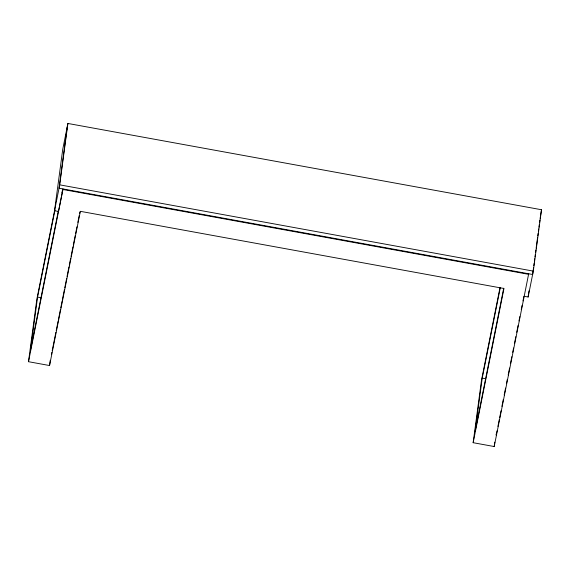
<?xml version="1.0" encoding="UTF-8"?>
<svg xmlns="http://www.w3.org/2000/svg" width="570" height="570" viewBox="0 0 570 570"><rect width="100%" height="100%" fill="white"/><g stroke="black" fill="none" stroke-linecap="round" stroke-linejoin="round"><path stroke-width="0.85" d="M67.908 123.462L62.736 149.354L54.542 210.729L58.489 211.449L62.985 188.941L62.914 189.482L528.611 274.32L528.682 273.771L494.197 446.538L473.15 442.698L503.966 288.491L80.363 211.328L49.547 365.534L28.5 361.701L36.836 299.236L59.715 184.844L67.908 123.462L541.5 209.739L533.306 271.113L528.134 297.006L524.186 296.286M54.991 209.952L37.57 297.12L30.466 350.308L58.34 210.843M67.231 126.839L59.038 188.221L532.629 274.491L533.57 267.48M49.547 365.534L50.253 360.276M473.15 442.698L481.493 380.233L499.947 287.879M500.353 287.373L482.22 378.117L475.116 431.312L503.709 288.221M494.197 446.538L494.781 442.156M496.399 433.399L496.171 435.145L497.04 430.785M528.134 297.006L528.953 290.864M533.805 265.72L534.154 263.091M534.389 261.338L534.738 258.709M534.974 256.956L535.323 254.327M535.558 252.567L535.907 249.938M536.142 248.185L537.546 237.662M537.781 235.909L538.13 233.28M538.365 231.527L538.721 228.898M538.949 227.145L539.305 224.509M539.541 222.756L539.89 220.127M540.125 218.374L541.5 209.739M60.242 201.296L60.591 199.564M61.973 192.639L62.322 190.907M28.5 361.701L62.914 189.482M51.514 354.148L51.863 352.403M52.212 350.657L55.874 332.331M56.223 330.586L58.14 320.988M58.489 319.243L60.406 309.645M60.755 307.9L62.151 300.924M62.501 299.179L64.417 289.581M64.766 287.836L66.683 278.238M67.032 276.493L68.949 266.895M69.298 265.15L70.694 258.167M71.043 256.422L72.96 246.824M73.309 245.079L75.226 235.481M75.575 233.736L76.971 226.76M77.841 222.393L79.237 215.417M79.586 213.672L79.935 211.926M497.909 426.424L499.306 419.456M499.655 417.71L501.044 410.735M501.914 406.382L503.31 399.406M504.179 395.046L505.576 388.077M506.445 383.717L507.314 379.356M508.184 375.003L509.58 368.028M510.449 363.667L511.846 356.692M512.715 352.338L513.584 347.978M514.453 343.617L515.85 336.649M516.719 332.289L518.116 325.313M518.985 320.96L519.854 316.599M521.251 309.624L522.12 305.271M522.989 300.91L523.859 296.55M59.715 184.844L533.306 271.113M37.57 297.12L40.94 297.732M482.22 378.117L485.59 378.729"/></g></svg>
